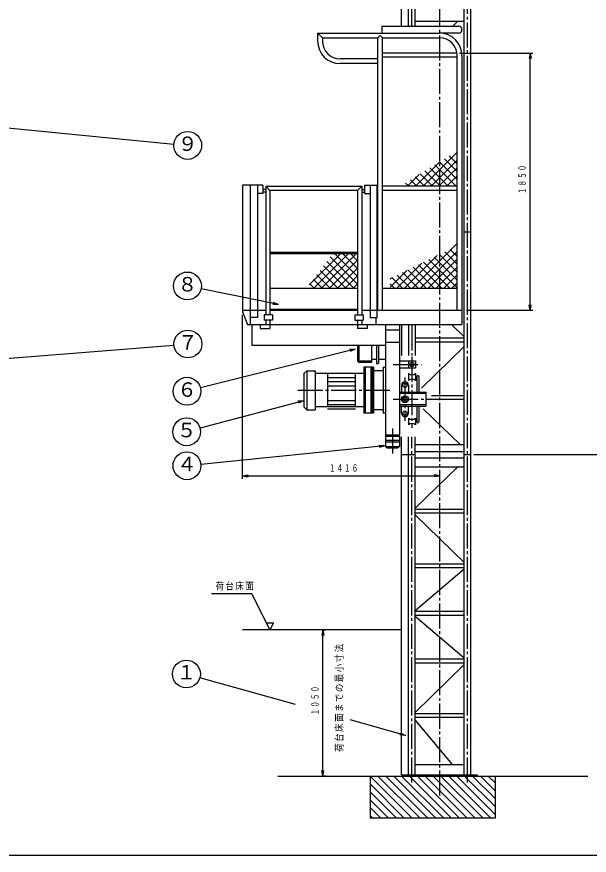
# Model space of a CAD drawing. Units: millimetres, scale not verified. Extents: x -15900 to 15420, y -11200 to 10886.
# Drawn here: x -4335 to 3889, y -11200 to 846 of the extents above; entities that cross this region are included whole.
import ezdxf
from ezdxf.enums import TextEntityAlignment as Align

# ---------------------------------------------------------------- set-up
doc = ezdxf.new("R2010")
doc.units = ezdxf.units.MM
doc.header["$LTSCALE"] = 40
doc.linetypes.add('CHAIN2', pattern=[12, 9, -1, 1, -1])
doc.layers.add('0-0_1', color=1, linetype='Continuous')
doc.styles.add('ＭＳ ゴシック', font='')
doc.styles.get('ＭＳ ゴシック').set_extended_font_data('MS Gothic')

# ---------------------------------------------------------------- blocks, each defined once
blk = doc.blocks.new('D0')
at = {"layer": '0-0_1', "color": 4}
for p, q in [((16883.92, 3917.44), (16869.82, 3837.44)), ((16883.92, 3917.44), (16923.92, 3917.44)), ((16883.92, 3917.44), (16898.03, 3837.44)), ((16883.92, 1817.44), (16869.82, 1897.44)), ((16883.92, 1817.44), (16898.03, 1897.44))]:
    blk.add_line(p, q, dxfattribs=at)
blk.add_lwpolyline([(16923.92, 1817.44), (16883.92, 1817.44), (16883.92, 3917.44)], dxfattribs=at)
at = {"layer": '0-0_1', "color": 7, "insert": (16823.92, 2691.44), "char_height": 102.6, "attachment_point": 7, "rotation": 90, "style": 'ＭＳ ゴシック'}
blk.add_mtext('\\T1.17;\\W0.65;１０５０', dxfattribs=at)
blk = doc.blocks.new('D1')
at = {"layer": '0-0_1', "color": 5}
for q in [(14743.87, 8008.66), (8152.54, 7493.83), (8154.79, 7465.71)]:
    blk.add_line((8073.92, 7473.37), q, dxfattribs=at)
blk.add_circle((14943.23, 8024.66), 200, dxfattribs=at)
at = {"layer": '0-0_1', "color": 7, "style": 'ＭＳ ゴシック'}
blk.add_text('７', height=207.4, dxfattribs=at).set_placement((14801.81, 7883.24), align=Align.BOTTOM_LEFT)
blk = doc.blocks.new('D2')
at = {"layer": '0-0_1', "color": 5}
for q in [(10161.29, 11359.87), (14742.01, 10897.21), (10158.54, 11331.8)]:
    blk.add_line((10080.29, 11353.63), q, dxfattribs=at)
blk.add_circle((14941.06, 10877.73), 200, dxfattribs=at)
at = {"layer": '0-0_1', "color": 7, "style": 'ＭＳ ゴシック'}
blk.add_text('９', height=207.4, dxfattribs=at).set_placement((14799.64, 10736.31), align=Align.BOTTOM_LEFT)
blk = doc.blocks.new('1')
at = {"layer": '0-0_1', "color": 2}
for p, q in [((17561.48, 1817.44), (18161.48, 1217.44)), ((17674.62, 1817.44), (18274.62, 1217.44)), ((17787.75, 1817.44), (18387.75, 1217.44)), ((17900.89, 1817.44), (18500.89, 1217.44)), ((18014.03, 1817.44), (18614.03, 1217.44)), ((18127.17, 1817.44), (18727.17, 1217.44)), ((18240.3, 1817.44), (18840.3, 1217.44)), ((18353.44, 1817.44), (18953.44, 1217.44)), ((18466.58, 1817.44), (19066.58, 1217.44)), ((18579.71, 1817.44), (19179.71, 1217.44)), ((18692.85, 1817.44), (19292.85, 1217.44)), ((18805.99, 1817.44), (19361.48, 1261.95)), ((18919.13, 1817.44), (19361.48, 1375.08)), ((19032.26, 1817.44), (19361.48, 1488.22)), ((19145.4, 1817.44), (19361.48, 1601.36)), ((19258.54, 1817.44), (19361.48, 1714.5)), ((17561.48, 1704.3), (18048.34, 1217.44)), ((17561.48, 1591.16), (17935.21, 1217.44)), ((17561.48, 1478.03), (17822.07, 1217.44)), ((17561.48, 1364.89), (17708.93, 1217.44)), ((17561.48, 1251.75), (17595.8, 1217.44))]:
    blk.add_line(p, q, dxfattribs=at)
blk = doc.blocks.new('D33')
at = {"layer": '0-0_1', "color": 4}
for p, q in [((15729.48, 6089.32), (15729.48, 8445.44)), ((18561.48, 6129.32), (18561.48, 6169.32)), ((15729.48, 6129.32), (15809.48, 6143.43)), ((15729.48, 6129.32), (18561.48, 6129.32)), ((15729.48, 6129.32), (15809.48, 6115.21)), ((18561.48, 6129.32), (18481.48, 6143.43)), ((18561.48, 6129.32), (18481.48, 6115.21))]:
    blk.add_line(p, q, dxfattribs=at)
at = {"layer": '0-0_1', "color": 7, "insert": (16969.48, 6189.32), "char_height": 102.6, "attachment_point": 7, "style": 'ＭＳ ゴシック'}
blk.add_mtext('\\T1.17;\\W0.65;１４１６', dxfattribs=at)
blk = doc.blocks.new('D34')
at = {"layer": '0-0_1', "color": 5}
for q in [(15133.08, 8819), (16165.22, 8594.62), (16170.85, 8622.26)]:
    blk.add_line((16246.43, 8592.49), q, dxfattribs=at)
blk.add_circle((14937.1, 8858.87), 200, dxfattribs=at)
at = {"layer": '0-0_1', "color": 7, "style": 'ＭＳ ゴシック'}
blk.add_text('８', height=207.4, dxfattribs=at).set_placement((14795.68, 8717.45), align=Align.BOTTOM_LEFT)
blk = doc.blocks.new('D35')
at = {"layer": '0-0_1', "color": 5}
for q in [(15125.22, 7395.03), (17266.62, 7944.08), (17273.46, 7916.71)]:
    blk.add_line((17347.66, 7949.77), q, dxfattribs=at)
blk.add_circle((14931.17, 7346.59), 200, dxfattribs=at)
at = {"layer": '0-0_1', "color": 7, "style": 'ＭＳ ゴシック'}
blk.add_text('６', height=207.4, dxfattribs=at).set_placement((14789.75, 7205.17), align=Align.BOTTOM_LEFT)
blk = doc.blocks.new('D36')
at = {"layer": '0-0_1', "color": 5}
for q in [(15129.11, 6295.58), (17686.9, 6566.63), (17689.72, 6538.56)]:
    blk.add_line((17767.91, 6560.59), q, dxfattribs=at)
blk.add_circle((14930.11, 6275.6), 200, dxfattribs=at)
at = {"layer": '0-0_1', "color": 7, "style": 'ＭＳ ゴシック'}
blk.add_text('４', height=207.4, dxfattribs=at).set_placement((14788.69, 6134.18), align=Align.BOTTOM_LEFT)
blk = doc.blocks.new('D37')
at = {"layer": '0-0_1', "color": 4}
for p, q in [((18847.49, 12205.44), (19899.51, 12205.44)), ((19859.51, 12205.44), (19845.4, 12125.44)), ((19859.51, 8505.44), (19859.51, 12205.44)), ((19859.51, 12205.44), (19873.62, 12125.44)), ((19859.51, 8505.44), (19845.4, 8585.44)), ((19859.51, 8505.44), (19873.62, 8585.44)), ((19899.51, 8505.44), (18947.49, 8505.44))]:
    blk.add_line(p, q, dxfattribs=at)
at = {"layer": '0-0_1', "color": 7, "insert": (19799.51, 10179.44), "char_height": 102.6, "attachment_point": 7, "rotation": 90, "style": 'ＭＳ ゴシック'}
blk.add_mtext('\\T1.17;\\W0.65;１８５０', dxfattribs=at)
blk = doc.blocks.new('D38')
at = {"layer": '0-0_1', "color": 5}
for q in [(15119.38, 6815.07), (16522.04, 7201.93), (16529.28, 7174.66)]:
    blk.add_line((16602.98, 7208.82), q, dxfattribs=at)
blk.add_circle((14926.07, 6763.76), 200, dxfattribs=at)
at = {"layer": '0-0_1', "color": 7, "style": 'ＭＳ ゴシック'}
blk.add_text('５', height=207.4, dxfattribs=at).set_placement((14784.65, 6622.34), align=Align.BOTTOM_LEFT)

msp = doc.modelspace()

# ---------------------------------------------------------------- linework, layer by layer
at = {"layer": '0-0_1', "color": 2, "linetype": 'CHAIN2'}
for p, q in [((1741.48, -10341.9), (1741.48, 3853.97)), ((1341.48, 711.44), (1341.48, 3604.46)), ((2141.49, -10153.56), (2141.49, 3604.46)), ((1341.48, -3588.56), (1341.48, -4020.3)), ((1341.49, -4038.56), (1341.49, -5058.56)), ((1072.98, -4148.56), (1479.99, -4148.56)), ((1241.49, -4338.56), (1241.49, -4958.56)), ((-297.02, -4518.56), (1049.99, -4518.56)), ((1072.98, -4648.56), (1629.99, -4648.56)), ((1061.49, -5070.06), (1061.49, -5437.07)), ((1341.48, -10153.56), (1341.48, -5188.67))]:
    msp.add_line(p, q, dxfattribs=at)
at = {"layer": '0-0_1'}
for p, q in [((1192.88, 711.44), (1192.88, 3604.46)), ((1292.88, 711.44), (1292.88, 3604.46)), ((1390.08, 711.44), (1390.08, 3604.46)), ((2092.88, -10044.56), (2092.88, 3604.46)), ((2190.08, -10044.56), (2190.08, 3604.46)), ((1390.08, 781.44), (2092.88, 781.44)), ((1930.88, 711.44), (2002.88, 781.44)), ((-12.51, 611.44), (-12.51, 497.44)), ((-12.51, 611.44), (55.49, 543.44)), ((-12.51, 611.44), (1737.49, 611.44)), ((911.49, 711.44), (2011.49, 711.44)), ((911.49, 711.44), (911.49, 611.44)), ((2011.49, 611.44), (1737.49, 611.44)), ((55.49, 543.44), (853.49, 543.44)), ((55.49, 543.44), (55.49, 497.44)), ((853.49, -3374.56), (853.49, 543.44)), ((921.49, 543.44), (1737.49, 543.44)), ((921.49, -3374.56), (921.49, 543.44)), ((853.49, 241.44), (311.49, 241.44)), ((1993.49, 325.44), (921.49, 325.44)), ((1993.49, 265.44), (921.49, 265.44)), ((1993.49, -3374.56), (1993.49, 287.44)), ((2061.49, 287.44), (2061.49, -3574.56)), ((853.49, 173.44), (311.49, 173.44)), ((-798.51, -1574.56), (-1090.52, -1574.56)), ((-1090.52, -1574.56), (-1090.52, -3394.56)), ((-978.51, -3574.56), (-978.51, -1574.56)), ((-878.51, -1574.56), (-878.51, -3474.56)), ((-758.51, -1634.56), (-798.51, -1634.56)), ((-758.51, -1674.56), (-798.51, -1674.56)), ((-758.51, -1588.56), (-758.51, -3434.56)), ((-758.51, -1588.56), (-698.51, -1648.56)), ((-756.77, -1588.56), (621.49, -1588.56)), ((621.49, -1588.56), (561.49, -1648.56)), ((561.49, -1648.56), (561.49, -3434.56)), ((621.49, -1588.56), (621.49, -3434.56)), ((621.49, -1634.56), (661.49, -1634.56)), ((621.49, -1674.56), (661.49, -1674.56)), ((661.49, -1574.56), (841.49, -1574.56)), ((661.49, -1574.56), (661.49, -1694.56)), ((741.49, -1574.56), (741.49, -3474.56)), ((841.49, -3474.56), (841.49, -1574.56)), ((1993.49, -1588.56), (921.49, -1588.56)), ((1993.49, -1648.56), (921.49, -1648.56)), ((661.49, -1694.56), (741.49, -1694.56)), ((2092.88, -2244.56), (2190.08, -2244.56)), ((-758.51, -3374.56), (-1090.52, -3374.56)), ((-1090.52, -3394.56), (-1018.51, -3574.56)), ((-878.51, -3474.56), (-978.51, -3474.56)), ((-778.51, -3434.56), (-778.51, -3514.56)), ((-658.51, -3434.56), (-778.51, -3434.56)), ((561.49, -3374.56), (-698.51, -3374.56)), ((521.49, -3434.56), (521.49, -3514.56)), ((521.49, -3434.56), (641.49, -3434.56)), ((2061.49, -3374.56), (621.49, -3374.56)), ((641.49, -3434.56), (641.49, -3514.56)), ((741.49, -3474.56), (841.49, -3474.56)), ((821.49, -3474.56), (821.49, -3574.56)), ((-1018.51, -3574.56), (2061.49, -3574.56)), ((-958.51, -3574.56), (-958.51, -3874.56)), ((-838.51, -3574.56), (-838.51, -3634.56)), ((-758.51, -3514.56), (-758.51, -3574.56)), ((-698.51, -3514.56), (-698.51, -3634.56)), ((521.49, -3514.56), (641.49, -3514.56)), ((561.49, -3514.56), (561.49, -3634.56)), ((621.49, -3514.56), (621.49, -3574.56)), ((701.49, -3574.56), (701.49, -3634.56)), ((961.49, -3574.56), (961.49, -5158.56)), ((1161.49, -3574.56), (1161.49, -5158.56)), ((1192.88, -3588.56), (1192.88, -4020.3)), ((1292.88, -3588.56), (1292.88, -4020.3)), ((1390.08, -3588.56), (1390.08, -4020.3)), ((2092.88, -3752.99), (1910.57, -3574.56)), ((-838.51, -3634.56), (-698.51, -3634.56)), ((701.49, -3634.56), (561.49, -3634.56)), ((1161.49, -3654.56), (961.49, -3654.56)), ((1161.49, -3834.56), (961.49, -3834.56)), ((2092.88, -3773.37), (1390.08, -3773.37)), ((2092.88, -3827.77), (1390.08, -3827.77)), ((961.49, -3874.56), (-958.51, -3874.56)), ((561.49, -3874.56), (561.49, -4094.56)), ((581.49, -3874.56), (581.49, -4114.56)), ((761.49, -3874.56), (761.49, -4114.56)), ((831.49, -3874.56), (831.49, -4134.56)), ((861.49, -3874.56), (861.49, -4134.56)), ((1480.89, -4491.12), (2092.88, -3892.14)), ((561.49, -4094.56), (761.49, -4094.56)), ((761.49, -4074.56), (831.49, -4074.56)), ((861.49, -4074.56), (961.49, -4074.56)), ((581.49, -4114.56), (761.49, -4114.56)), ((791.49, -4188.56), (651.49, -4188.56)), ((651.49, -4188.56), (651.49, -4848.56)), ((671.49, -4188.56), (671.49, -4848.56)), ((751.49, -4188.56), (751.49, -4848.56)), ((771.49, -4188.56), (771.49, -4848.56)), ((791.49, -4188.56), (791.49, -4848.56)), ((831.49, -4134.56), (861.49, -4134.56)), ((931.49, -4188.56), (961.49, -4188.56)), ((931.49, -4188.56), (931.49, -4848.56)), ((1161.49, -4098.56), (1391.48, -4098.56)), ((1161.49, -4198.56), (1391.48, -4198.56)), ((1291.48, -4098.56), (1291.48, -4198.56)), ((1391.48, -4098.56), (1391.48, -4198.56)), ((-208.51, -4278.56), (-168.51, -4238.56)), ((-208.51, -4278.56), (-208.51, -4758.56)), ((-168.51, -4238.56), (-48.51, -4238.56)), ((-168.51, -4238.56), (-168.51, -4798.56)), ((-48.51, -4238.56), (-48.51, -4798.56)), ((651.49, -4278.56), (-48.51, -4278.56)), ((131.49, -4278.56), (131.49, -4758.56)), ((531.49, -4758.56), (531.49, -4278.56)), ((931.49, -4238.56), (791.49, -4238.56)), ((1291.48, -4278.56), (1291.48, -4378.56)), ((1391.48, -4278.56), (1391.48, -4378.56)), ((1411.49, -4323.56), (1411.49, -4548.56)), ((1441.49, -4323.56), (1441.49, -4548.56)), ((131.49, -4338.56), (531.49, -4338.56)), ((531.49, -4398.56), (131.49, -4398.56)), ((1191.48, -4448.56), (1191.48, -4548.56)), ((1291.48, -4448.56), (1291.48, -4548.56)), ((531.49, -4458.56), (131.49, -4458.56)), ((1161.49, -4548.56), (1541.49, -4548.56)), ((1541.49, -4548.56), (1541.49, -4748.56)), ((131.49, -4668.56), (531.49, -4668.56)), ((2092.88, -4600.36), (1625.38, -4600.36)), ((2092.88, -4654.76), (1625.38, -4654.76)), ((651.49, -4758.56), (-48.51, -4758.56)), ((531.49, -4728.56), (131.49, -4728.56)), ((131.49, -4788.56), (531.49, -4788.56)), ((931.49, -4798.56), (791.49, -4798.56)), ((1161.49, -4748.56), (1541.49, -4748.56)), ((1191.48, -4848.56), (1191.48, -4748.56)), ((1291.48, -4848.56), (1291.48, -4748.56)), ((1411.49, -4748.56), (1411.49, -4973.56)), ((1441.49, -4748.56), (1441.49, -4973.56)), ((2033.73, -5300.56), (1503.97, -4785.53)), ((791.49, -4848.56), (651.49, -4848.56)), ((961.49, -4848.56), (931.49, -4848.56)), ((1291.48, -4918.56), (1291.48, -5018.56)), ((1391.48, -4918.56), (1391.48, -5018.56)), ((961.49, -5158.56), (1161.49, -5158.56)), ((961.49, -5178.56), (973.03, -5158.56)), ((961.49, -5178.56), (1161.49, -5178.56)), ((961.49, -5178.56), (961.49, -5328.56)), ((1161.49, -5178.56), (1149.94, -5158.56)), ((1161.49, -5178.56), (1161.49, -5328.56)), ((961.49, -5238.56), (1161.49, -5238.56)), ((961.49, -5258.56), (1161.49, -5258.56)), ((1192.88, -10044.56), (1192.88, -5188.67)), ((1292.88, -10044.56), (1292.88, -5188.67)), ((1390.08, -10044.56), (1390.08, -5188.67)), ((961.49, -5328.56), (1161.49, -5328.56)), ((1161.49, -5328.56), (1141.49, -5348.56)), ((1390.08, -5300.56), (2092.88, -5300.56)), ((1390.08, -5400.56), (2092.88, -5400.56)), ((1192.88, -5444.56), (1390.08, -5444.56)), ((1390.08, -5488.56), (2092.88, -5488.56)), ((2092.88, -5444.56), (2190.08, -5444.56)), ((1390.08, -5618.56), (2092.88, -5618.56)), ((1390.08, -6213.38), (2002.88, -5618.56)), ((2092.88, -6233.36), (1390.08, -6233.36)), ((2092.88, -6287.76), (1390.08, -6287.76)), ((2092.88, -6996.18), (1390.08, -6308.14)), ((2092.88, -7016.56), (1390.08, -7016.56)), ((2092.88, -7070.96), (1390.08, -7070.96)), ((1390.08, -7686.02), (2092.89, -7085.3)), ((2092.88, -7700.36), (1390.08, -7700.36)), ((2092.88, -7754.76), (1390.08, -7754.76)), ((2092.88, -8369.81), (1390.08, -7769.1)), ((2092.88, -8384.16), (1390.08, -8384.16)), ((2092.88, -8438.56), (1390.08, -8438.56)), ((1390.08, -9146.98), (2092.88, -8458.94)), ((2092.88, -9167.36), (1390.08, -9167.36)), ((2092.88, -9221.76), (1390.08, -9221.76)), ((1923.45, -9894.56), (1390.08, -9253.02)), ((1390.08, -9894.56), (2092.88, -9894.56)), ((-586.51, -10062.56), (3869.48, -10062.56)), ((1192.88, -10044.56), (2281.49, -10044.56)), ((1201.49, -10044.56), (1201.49, -10062.56)), ((2281.49, -10044.56), (2281.49, -10062.56))]:
    msp.add_line(p, q, dxfattribs=at)
at = {"layer": '0-0_1', "color": 2}
for p, q in [((1504.54, -1588.56), (1993.49, -1099.62)), ((1808.56, -1194.07), (1993.49, -1379)), ((1878.22, -1150.6), (1993.49, -1265.86)), ((1391.4, -1588.56), (1748.26, -1231.7)), ((1599.57, -1324.49), (1863.64, -1588.56)), ((1617.68, -1588.56), (1993.49, -1212.76)), ((1669.23, -1281.02), (1976.78, -1588.56)), ((1738.9, -1237.55), (1993.49, -1492.13)), ((1278.27, -1588.56), (1447.32, -1419.51)), ((1460.25, -1411.44), (1637.36, -1588.56)), ((1529.91, -1367.97), (1750.5, -1588.56)), ((1730.82, -1588.56), (1993.49, -1325.89)), ((1843.95, -1588.56), (1993.49, -1439.03)), ((1251.26, -1541.86), (1297.96, -1588.56)), ((1320.92, -1498.39), (1411.09, -1588.56)), ((1390.58, -1454.92), (1524.22, -1588.56)), ((1181.59, -1585.34), (1184.81, -1588.56)), ((1349.95, -3054.56), (1993.49, -2411.02)), ((1463.09, -3054.56), (1993.49, -2524.17)), ((1892.15, -2495.27), (1993.49, -2596.6)), ((-698.51, -2534.56), (561.49, -2534.56)), ((-698.51, -2554.56), (561.49, -2554.56)), ((-131.97, -3005.35), (318.82, -2554.56)), ((-68.04, -3054.56), (431.96, -2554.56)), ((45.09, -3054.56), (545.09, -2554.56)), ((168.59, -2604.6), (561.49, -2997.5)), ((231.68, -2554.56), (561.49, -2884.37)), ((344.82, -2554.56), (561.49, -2771.23)), ((457.95, -2554.56), (561.49, -2658.09)), ((1236.82, -3054.56), (1706.11, -2585.27)), ((1576.23, -3054.56), (1993.49, -2637.3)), ((1587.15, -2642.82), (1993.49, -3049.15)), ((1663.4, -2605.93), (1993.49, -2936.02)), ((1739.65, -2569.04), (1993.49, -2822.88)), ((1815.9, -2532.16), (1993.49, -2709.74)), ((71.61, -2733.91), (392.26, -3054.56)), ((120.1, -2669.25), (505.4, -3054.56)), ((158.23, -3054.56), (561.49, -2651.31)), ((271.37, -3054.56), (561.49, -2764.44)), ((1123.68, -3054.56), (1486.95, -2691.29)), ((1358.4, -2753.48), (1659.48, -3054.56)), ((1434.65, -2716.59), (1772.62, -3054.56)), ((1510.9, -2679.7), (1885.75, -3054.56)), ((1689.36, -3054.56), (1993.49, -2750.44)), ((-25.37, -2863.21), (165.99, -3054.56)), ((23.12, -2798.55), (279.13, -3054.56)), ((384.5, -3054.56), (561.49, -2877.58)), ((1027.49, -3037.62), (1267.8, -2797.3)), ((1129.65, -2864.13), (1320.07, -3054.56)), ((1205.9, -2827.25), (1433.21, -3054.56)), ((1282.15, -2790.36), (1546.35, -3054.56)), ((1802.5, -3054.56), (1993.49, -2863.58)), ((-122.34, -2992.5), (-60.29, -3054.56)), ((-73.85, -2927.85), (52.86, -3054.56)), ((497.64, -3054.56), (561.49, -2990.72)), ((1027.49, -2924.48), (1048.64, -2903.32)), ((1027.49, -2988.25), (1093.8, -3054.56)), ((1053.39, -2901.02), (1206.93, -3054.56)), ((1915.64, -3054.56), (1993.49, -2976.72)), ((-698.51, -3054.56), (561.49, -3054.56)), ((921.49, -3054.56), (1993.49, -3054.56)), ((-698.51, -3354.56), (561.49, -3354.56)), ((1541.49, -4568.56), (1161.49, -4568.56)), ((1541.49, -4728.56), (1161.49, -4728.56))]:
    msp.add_line(p, q, dxfattribs=at)
at = {"layer": '0-0_1', "color": 4}
for p, q in [((2230.08, -5444.56), (4412.71, -5444.56)), ((1192.88, -7962.56), (-1090.52, -7962.56))]:
    msp.add_line(p, q, dxfattribs=at)
at = {"layer": '0-0_1', "color": 5}
for p, q in [((-330.87, -9034.91), (-1704.36, -8649.89)), ((1250.77, -9478.27), (454.24, -9254.99))]:
    msp.add_line(p, q, dxfattribs=at)
at = {"layer": '0-0_1', "color": 7}
msp.add_lwpolyline([(-15900, -11200), (15420, -11200), (15420, 10886.4), (-15900, 10886.4)], close=True, dxfattribs=at)
at = {"layer": '0-0_1'}
for points in [[(853.49, 543.44), (887.49, 577.44), (921.49, 543.44)], [(-798.51, -1574.56), (-798.51, -1694.56), (-878.51, -1694.56)], [(561.49, -1648.56), (-698.51, -1648.56), (-698.51, -3434.56)], [(-658.51, -3434.56), (-658.51, -3514.56), (-778.51, -3514.56)], [(-208.51, -4758.56), (-168.51, -4798.56), (-48.51, -4798.56)], [(961.49, -5328.56), (981.49, -5348.56), (1141.49, -5348.56)]]:
    msp.add_lwpolyline(points, dxfattribs=at)
at = {"layer": '0-0_1', "color": 4}
msp.add_lwpolyline([(-747.61, -7862.56), (-957.06, -7443.67), (-1535.03, -7443.67)], dxfattribs=at)
msp.add_lwpolyline([(-747.61, -7862.56), (-647.61, -7862.56), (-697.61, -7962.56)], close=True, dxfattribs=at)
at = {"layer": '0-0_1', "color": 5}
msp.add_lwpolyline([(1177.54, -9443.1), (1250.77, -9478.27), (1169.93, -9470.26)], dxfattribs=at)
at = {"layer": '0-0_1', "color": 2}
msp.add_lwpolyline([(741.48, -10062.56), (741.48, -10662.56), (2541.48, -10662.56), (2541.48, -10062.56)], dxfattribs=at)
at = {"layer": '0-0_1'}
for centre, radius in [((1341.48, -4148.56), 30), ((1241.48, -4448.56), 30), ((1241.48, -4648.56), 50), ((1241.49, -4648.56), 30), ((1241.48, -4848.56), 30)]:
    msp.add_circle(centre, radius, dxfattribs=at)
at = {"layer": '0-0_1', "color": 5}
msp.add_circle((-1896.94, -8595.9), 200, dxfattribs=at)
at = {"layer": '0-0_1'}
for centre, radius, start, end in [((1737.49, 287.44), 324, 0, 90), ((2011.49, 661.44), 50, 270, 90), ((311.49, 497.44), 324, 180, 270), ((311.49, 497.44), 256, 180, 270), ((1737.49, 287.44), 256, 0, 90), ((581.49, -4094.56), 20, 180, 270), ((1341.48, -4226.06), 72.5, 226.39718, 313.60282), ((1426.49, -4323.56), 15, 0, 180), ((1241.48, -4448.56), 50, 0, 180), ((1341.48, -4431.06), 72.5, 46.39718, 133.60282), ((1241.48, -4848.56), 50, 180, 0), ((1341.48, -4866.06), 72.5, 226.39718, 313.60282), ((1341.48, -5071.06), 72.5, 46.39718, 133.60282), ((1426.49, -4973.56), 15, 180, 0)]:
    msp.add_arc(centre, radius, start, end, dxfattribs=at)

# ---------------------------------------------------------------- block references
for name in ['D37', 'D2', 'D34', 'D33', 'D1', 'D35', 'D38', 'D36', 'D0', '1']:
    msp.add_blockref(name, (-16820, -11880), dxfattribs=at)

# ---------------------------------------------------------------- texts
at = {"layer": '0-0_1', "color": 7, "style": 'ＭＳ ゴシック'}
msp.add_text('１', height=207.4, dxfattribs=at).set_placement((-2038.36, -8737.33), align=Align.BOTTOM_LEFT)
at = {"layer": '0-0_1', "color": 7, "insert": (-1480.26, -7394.06), "char_height": 102.6, "attachment_point": 7, "style": 'ＭＳ ゴシック'}
msp.add_mtext('\\T1.17;\\W0.85;荷台床面', dxfattribs=at)
at = {"layer": '0-0_1', "color": 7, "insert": (361.75, -9713.96), "char_height": 102.6, "attachment_point": 7, "rotation": 90, "style": 'ＭＳ ゴシック'}
msp.add_mtext('\\T1.17;\\W0.85;荷台床面までの最小寸法', dxfattribs=at)

doc.saveas('drawing.dxf')
